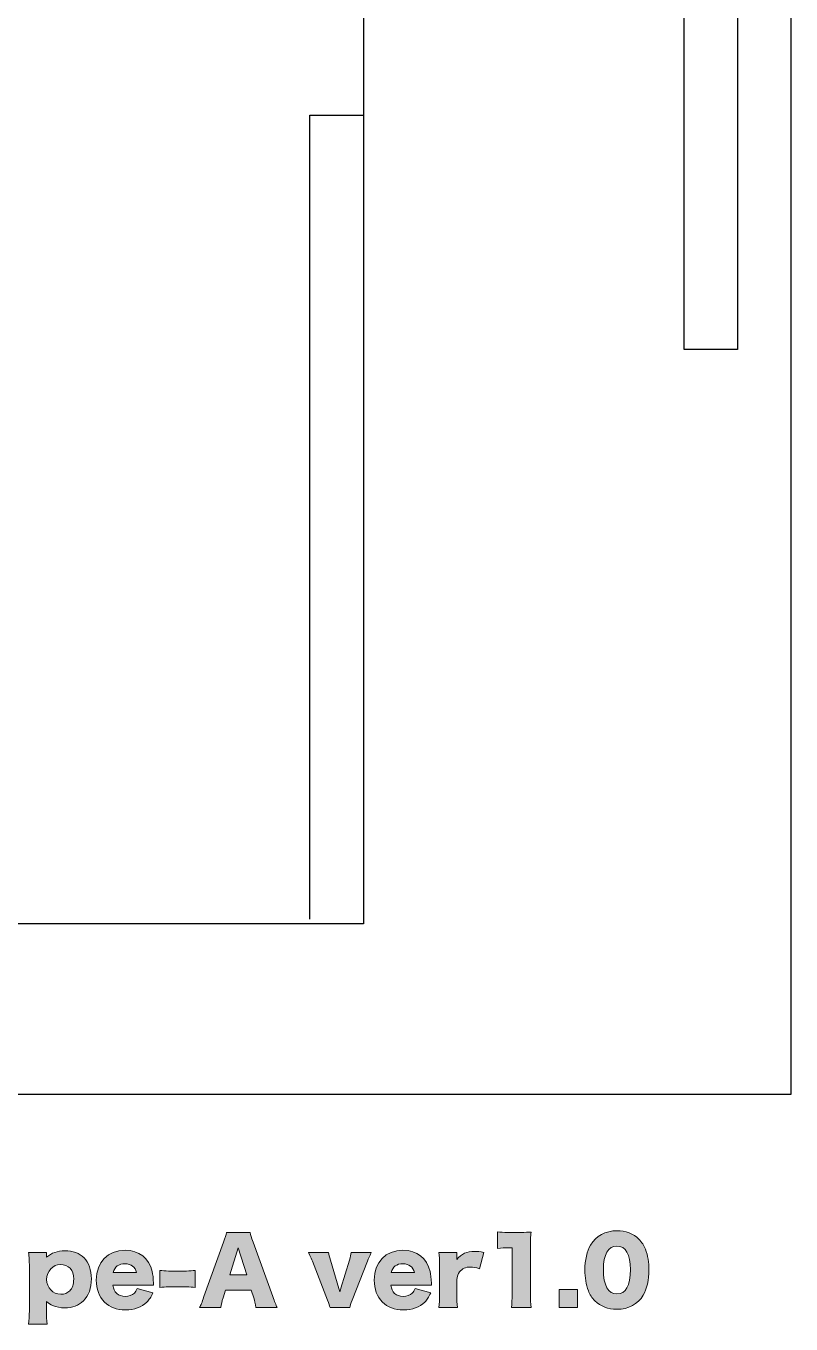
# Model space of a CAD drawing. Header units: millimetres. Extents: x 0 to 413, y 47 to 300.
# Drawn here: x 376.8 to 412.6, y 51.1 to 111.8 of the extents above; entities that cross this region are included whole.
import ezdxf

# ---------------------------------------------------------------- set-up
doc = ezdxf.new("R2010")
doc.units = ezdxf.units.MM
doc.header["$MEASUREMENT"] = 0
doc.layers.get('0').update_dxf_attribs({"lineweight": 0})

# ---------------------------------------------------------------- blocks, each defined once
blk = doc.blocks.new('Block_2')
at = {"color": 1, "lineweight": 25, "true_color": 0xff0000}
for points in [[(390.114, 70), (390.114, 107.6), (392.614, 107.6)], [(392.614, 107.6)], [(390.114, 70)]]:
    blk.add_lwpolyline(points, dxfattribs=at)
blk = doc.blocks.new('Block_11')
at = {"true_color": 0x000000, "transparency": 33554687}
h = blk.add_hatch(color=18, dxfattribs=at)
h.dxf.hatch_style = 2
edge = h.paths.add_edge_path()
edge.add_spline(control_points=[(386.767, 54.636), (386.767, 54.636), (386.373, 53.367), (386.373, 53.367), (386.373, 53.367), (387.169, 53.367), (387.169, 53.367), (387.169, 53.367), (386.767, 54.636), (386.767, 54.636)], knot_values=[0, 0, 0, 0, 1, 1, 1, 2, 2, 2, 3, 3, 3, 3], degree=3, periodic=0)
edge = h.paths.add_edge_path()
edge.add_spline(control_points=[(387.592, 51.84), (387.558, 52.043), (387.533, 52.153), (387.49, 52.297), (387.49, 52.297), (387.376, 52.656), (387.376, 52.656), (387.376, 52.656), (386.17, 52.656), (386.17, 52.656), (386.17, 52.656), (386.056, 52.297), (386.056, 52.297), (386.001, 52.127), (385.971, 51.996), (385.95, 51.84), (385.95, 51.84), (384.96, 51.84), (384.96, 51.84), (385.024, 51.967), (385.062, 52.068), (385.163, 52.356), (385.163, 52.356), (386.077, 54.903), (386.077, 54.903), (386.153, 55.11), (386.192, 55.237), (386.213, 55.36), (386.213, 55.36), (387.317, 55.36), (387.317, 55.36), (387.347, 55.237), (387.376, 55.127), (387.461, 54.903), (387.461, 54.903), (388.379, 52.356), (388.379, 52.356), (388.459, 52.132), (388.527, 51.958), (388.582, 51.84), (388.582, 51.84), (387.592, 51.84), (387.592, 51.84)], knot_values=[0, 0, 0, 0, 1, 1, 1, 2, 2, 2, 3, 3, 3, 4, 4, 4, 5, 5, 5, 6, 6, 6, 7, 7, 7, 8, 8, 8, 9, 9, 9, 10, 10, 10, 11, 11, 11, 12, 12, 12, 13, 13, 13, 14, 14, 14, 14], degree=3, periodic=0)
h = blk.add_hatch(color=18, dxfattribs=at)
h.dxf.hatch_style = 2
edge = h.paths.add_edge_path()
edge.add_spline(control_points=[(398.887, 55.389), (399.04, 55.364), (399.15, 55.36), (399.395, 55.36), (399.395, 55.36), (399.933, 55.36), (399.933, 55.36), (400.233, 55.36), (400.288, 55.36), (400.457, 55.377), (400.436, 55.152), (400.428, 54.975), (400.428, 54.696), (400.428, 54.696), (400.428, 52.479), (400.428, 52.479), (400.428, 52.225), (400.436, 52.047), (400.462, 51.84), (400.462, 51.84), (399.539, 51.84), (399.539, 51.84), (399.564, 52.034), (399.573, 52.233), (399.573, 52.479), (399.573, 52.479), (399.573, 54.636), (399.573, 54.636), (399.573, 54.636), (399.404, 54.636), (399.404, 54.636), (399.239, 54.636), (399.074, 54.628), (398.887, 54.607), (398.887, 54.607), (398.887, 55.389), (398.887, 55.389)], knot_values=[0, 0, 0, 0, 1, 1, 1, 2, 2, 2, 3, 3, 3, 4, 4, 4, 5, 5, 5, 6, 6, 6, 7, 7, 7, 8, 8, 8, 9, 9, 9, 10, 10, 10, 11, 11, 11, 12, 12, 12, 12], degree=3, periodic=0)
h = blk.add_hatch(color=18, dxfattribs=at)
h.dxf.hatch_style = 2
edge = h.paths.add_edge_path()
edge.add_spline(control_points=[(403.84, 53.629), (403.84, 52.872), (404.056, 52.483), (404.475, 52.483), (404.889, 52.483), (405.101, 52.863), (405.101, 53.617), (405.101, 54.34), (404.881, 54.721), (404.471, 54.721), (404.073, 54.721), (403.84, 54.319), (403.84, 53.629)], knot_values=[0, 0, 0, 0, 1, 1, 1, 2, 2, 2, 3, 3, 3, 4, 4, 4, 4], degree=3, periodic=0)
edge = h.paths.add_edge_path()
edge.add_spline(control_points=[(403.446, 52.157), (403.307, 52.297), (403.201, 52.457), (403.138, 52.627), (403.028, 52.927), (402.973, 53.253), (402.973, 53.596), (402.973, 54.04), (403.078, 54.501), (403.239, 54.768), (403.497, 55.199), (403.937, 55.436), (404.471, 55.436), (404.881, 55.436), (405.241, 55.296), (405.499, 55.042), (405.638, 54.903), (405.744, 54.742), (405.807, 54.573), (405.918, 54.272), (405.972, 53.947), (405.972, 53.6), (405.972, 53.156), (405.867, 52.69), (405.706, 52.423), (405.452, 52), (405.008, 51.763), (404.471, 51.763), (404.056, 51.763), (403.705, 51.899), (403.446, 52.157)], knot_values=[0, 0, 0, 0, 1, 1, 1, 2, 2, 2, 3, 3, 3, 4, 4, 4, 5, 5, 5, 6, 6, 6, 7, 7, 7, 8, 8, 8, 9, 9, 9, 10, 10, 10, 10], degree=3, periodic=0)
h = blk.add_hatch(color=18, dxfattribs=at)
h.dxf.hatch_style = 2
edge = h.paths.add_edge_path()
edge.add_spline(control_points=[(378.885, 52.627), (379.003, 52.741), (379.071, 52.935), (379.071, 53.177), (379.071, 53.608), (378.842, 53.858), (378.444, 53.858), (378.093, 53.858), (377.806, 53.549), (377.806, 53.164), (377.806, 52.766), (378.089, 52.466), (378.47, 52.466), (378.631, 52.466), (378.774, 52.521), (378.885, 52.627)], knot_values=[0, 0, 0, 0, 1, 1, 1, 2, 2, 2, 3, 3, 3, 4, 4, 4, 5, 5, 5, 5], degree=3, periodic=0)
edge = h.paths.add_edge_path()
edge.add_spline(control_points=[(376.964, 51.074), (376.985, 51.256), (376.997, 51.467), (376.997, 51.691), (376.997, 51.691), (376.997, 53.756), (376.997, 53.756), (376.997, 54.031), (376.989, 54.205), (376.964, 54.421), (376.964, 54.421), (377.797, 54.421), (377.797, 54.421), (377.797, 54.421), (377.797, 54.277), (377.797, 54.277), (377.797, 54.251), (377.793, 54.217), (377.793, 54.196), (378.047, 54.408), (378.309, 54.497), (378.66, 54.497), (379.032, 54.497), (379.337, 54.387), (379.557, 54.171), (379.781, 53.947), (379.896, 53.612), (379.896, 53.185), (379.896, 52.754), (379.769, 52.402), (379.527, 52.161), (379.312, 51.945), (379.003, 51.827), (378.656, 51.827), (378.457, 51.827), (378.241, 51.869), (378.085, 51.937), (377.975, 51.984), (377.911, 52.03), (377.793, 52.132), (377.793, 52.093), (377.793, 52.039), (377.797, 51.979), (377.797, 51.979), (377.797, 51.687), (377.797, 51.687), (377.797, 51.45), (377.806, 51.256), (377.831, 51.074), (377.831, 51.074), (376.964, 51.074), (376.964, 51.074)], knot_values=[0, 0, 0, 0, 1, 1, 1, 2, 2, 2, 3, 3, 3, 4, 4, 4, 5, 5, 5, 6, 6, 6, 7, 7, 7, 8, 8, 8, 9, 9, 9, 10, 10, 10, 11, 11, 11, 12, 12, 12, 13, 13, 13, 14, 14, 14, 15, 15, 15, 16, 16, 16, 17, 17, 17, 17], degree=3, periodic=0)
h = blk.add_hatch(color=18, dxfattribs=at)
h.dxf.hatch_style = 2
edge = h.paths.add_edge_path()
edge.add_spline(control_points=[(382.004, 53.477), (381.945, 53.748), (381.763, 53.892), (381.471, 53.892), (381.171, 53.892), (380.989, 53.756), (380.917, 53.477), (380.917, 53.477), (382.004, 53.477), (382.004, 53.477)], knot_values=[0, 0, 0, 0, 1, 1, 1, 2, 2, 2, 3, 3, 3, 3], degree=3, periodic=0)
edge = h.paths.add_edge_path()
edge.add_spline(control_points=[(380.904, 52.893), (380.946, 52.551), (381.145, 52.368), (381.48, 52.368), (381.649, 52.368), (381.797, 52.423), (381.907, 52.525), (381.97, 52.584), (382, 52.631), (382.034, 52.741), (382.034, 52.741), (382.77, 52.533), (382.77, 52.533), (382.673, 52.314), (382.609, 52.216), (382.491, 52.098), (382.25, 51.861), (381.911, 51.738), (381.492, 51.738), (381.078, 51.738), (380.752, 51.856), (380.511, 52.098), (380.261, 52.351), (380.126, 52.711), (380.126, 53.13), (380.126, 53.968), (380.663, 54.522), (381.471, 54.522), (382.131, 54.522), (382.592, 54.163), (382.74, 53.532), (382.774, 53.397), (382.791, 53.219), (382.804, 52.978), (382.804, 52.961), (382.804, 52.935), (382.808, 52.893), (382.808, 52.893), (380.904, 52.893), (380.904, 52.893)], knot_values=[0, 0, 0, 0, 1, 1, 1, 2, 2, 2, 3, 3, 3, 4, 4, 4, 5, 5, 5, 6, 6, 6, 7, 7, 7, 8, 8, 8, 9, 9, 9, 10, 10, 10, 11, 11, 11, 12, 12, 12, 13, 13, 13, 13], degree=3, periodic=0)
h = blk.add_hatch(color=18, dxfattribs=at)
h.dxf.hatch_style = 2
edge = h.paths.add_edge_path()
edge.add_spline(control_points=[(390.992, 54.421), (391.001, 54.319), (391.022, 54.23), (391.073, 54.057), (391.073, 54.057), (391.466, 52.741), (391.466, 52.741), (391.47, 52.733), (391.474, 52.715), (391.483, 52.694), (391.496, 52.652), (391.496, 52.648), (391.517, 52.576), (391.529, 52.614), (391.534, 52.635), (391.538, 52.652), (391.542, 52.661), (391.546, 52.673), (391.551, 52.694), (391.559, 52.715), (391.563, 52.733), (391.568, 52.745), (391.568, 52.745), (391.961, 54.057), (391.961, 54.057), (392.008, 54.213), (392.033, 54.328), (392.041, 54.421), (392.041, 54.421), (392.981, 54.421), (392.981, 54.421), (392.896, 54.23), (392.862, 54.15), (392.807, 54.01), (392.807, 54.01), (392.096, 52.195), (392.096, 52.195), (392.024, 52.013), (392.003, 51.945), (391.982, 51.84), (391.982, 51.84), (391.056, 51.84), (391.056, 51.84), (391.034, 51.945), (391.013, 52.013), (390.941, 52.195), (390.941, 52.195), (390.231, 54.01), (390.231, 54.01), (390.205, 54.069), (390.146, 54.205), (390.053, 54.421), (390.053, 54.421), (390.992, 54.421), (390.992, 54.421)], knot_values=[0, 0, 0, 0, 1, 1, 1, 2, 2, 2, 3, 3, 3, 4, 4, 4, 5, 5, 5, 6, 6, 6, 7, 7, 7, 8, 8, 8, 9, 9, 9, 10, 10, 10, 11, 11, 11, 12, 12, 12, 13, 13, 13, 14, 14, 14, 15, 15, 15, 16, 16, 16, 17, 17, 17, 18, 18, 18, 18], degree=3, periodic=0)
h = blk.add_hatch(color=18, dxfattribs=at)
h.dxf.hatch_style = 2
edge = h.paths.add_edge_path()
edge.add_spline(control_points=[(395, 53.477), (394.941, 53.748), (394.759, 53.892), (394.467, 53.892), (394.167, 53.892), (393.985, 53.756), (393.913, 53.477), (393.913, 53.477), (395, 53.477), (395, 53.477)], knot_values=[0, 0, 0, 0, 1, 1, 1, 2, 2, 2, 3, 3, 3, 3], degree=3, periodic=0)
edge = h.paths.add_edge_path()
edge.add_spline(control_points=[(393.9, 52.893), (393.943, 52.551), (394.141, 52.368), (394.476, 52.368), (394.645, 52.368), (394.793, 52.423), (394.903, 52.525), (394.967, 52.584), (394.996, 52.631), (395.03, 52.741), (395.03, 52.741), (395.766, 52.533), (395.766, 52.533), (395.669, 52.314), (395.606, 52.216), (395.487, 52.098), (395.246, 51.861), (394.907, 51.738), (394.488, 51.738), (394.074, 51.738), (393.748, 51.856), (393.507, 52.098), (393.257, 52.351), (393.122, 52.711), (393.122, 53.13), (393.122, 53.968), (393.659, 54.522), (394.467, 54.522), (395.127, 54.522), (395.589, 54.163), (395.737, 53.532), (395.771, 53.397), (395.788, 53.219), (395.8, 52.978), (395.8, 52.961), (395.8, 52.935), (395.804, 52.893), (395.804, 52.893), (393.9, 52.893), (393.9, 52.893)], knot_values=[0, 0, 0, 0, 1, 1, 1, 2, 2, 2, 3, 3, 3, 4, 4, 4, 5, 5, 5, 6, 6, 6, 7, 7, 7, 8, 8, 8, 9, 9, 9, 10, 10, 10, 11, 11, 11, 12, 12, 12, 13, 13, 13, 13], degree=3, periodic=0)
h = blk.add_hatch(color=18, dxfattribs=at)
h.dxf.hatch_style = 2
edge = h.paths.add_edge_path()
edge.add_spline(control_points=[(398.048, 53.659), (397.854, 53.718), (397.748, 53.74), (397.617, 53.74), (397.401, 53.74), (397.236, 53.663), (397.113, 53.511), (397.033, 53.409), (397.003, 53.321), (396.986, 53.134), (396.986, 53.134), (396.986, 52.474), (396.986, 52.474), (396.986, 52.203), (396.995, 52.043), (397.02, 51.84), (397.02, 51.84), (396.144, 51.84), (396.144, 51.84), (396.17, 52.051), (396.178, 52.203), (396.178, 52.479), (396.178, 52.479), (396.178, 53.782), (396.178, 53.782), (396.178, 54.091), (396.17, 54.239), (396.144, 54.421), (396.144, 54.421), (396.986, 54.421), (396.986, 54.421), (396.986, 54.421), (396.986, 54.086), (396.986, 54.086), (397.194, 54.357), (397.448, 54.471), (397.833, 54.471), (397.968, 54.471), (398.053, 54.463), (398.251, 54.421), (398.251, 54.421), (398.048, 53.659), (398.048, 53.659)], knot_values=[0, 0, 0, 0, 1, 1, 1, 2, 2, 2, 3, 3, 3, 4, 4, 4, 5, 5, 5, 6, 6, 6, 7, 7, 7, 8, 8, 8, 9, 9, 9, 10, 10, 10, 11, 11, 11, 12, 12, 12, 13, 13, 13, 14, 14, 14, 14], degree=3, periodic=0)
h = blk.add_hatch(color=18, dxfattribs=at)
h.dxf.hatch_style = 2
edge = h.paths.add_edge_path()
edge.add_spline(control_points=[(383.098, 53.583), (383.228, 53.562), (383.347, 53.553), (383.508, 53.553), (383.508, 53.553), (384.345, 53.553), (384.345, 53.553), (384.506, 53.553), (384.625, 53.562), (384.756, 53.583), (384.756, 53.583), (384.756, 52.779), (384.756, 52.779), (384.616, 52.8), (384.502, 52.809), (384.345, 52.809), (384.345, 52.809), (383.508, 52.809), (383.508, 52.809), (383.351, 52.809), (383.237, 52.8), (383.098, 52.779), (383.098, 52.779), (383.098, 53.583), (383.098, 53.583)], knot_values=[0, 0, 0, 0, 1, 1, 1, 2, 2, 2, 3, 3, 3, 4, 4, 4, 5, 5, 5, 6, 6, 6, 7, 7, 7, 8, 8, 8, 8], degree=3, periodic=0)
h = blk.add_hatch(color=18, dxfattribs=at)
h.dxf.hatch_style = 2
edge = h.paths.add_edge_path()
edge.add_spline(control_points=[(402.625, 52.694), (402.625, 52.694), (402.625, 51.84), (402.625, 51.84), (402.625, 51.84), (401.77, 51.84), (401.77, 51.84), (401.77, 51.84), (401.77, 52.694), (401.77, 52.694), (401.77, 52.694), (402.625, 52.694), (402.625, 52.694)], knot_values=[0, 0, 0, 0, 1, 1, 1, 2, 2, 2, 3, 3, 3, 4, 4, 4, 4], degree=3, periodic=0)
for points, knots in [([(387.592, 51.84), (387.558, 52.043), (387.533, 52.153), (387.49, 52.297), (387.49, 52.297), (387.376, 52.656), (387.376, 52.656), (387.376, 52.656), (386.17, 52.656), (386.17, 52.656), (386.17, 52.656), (386.056, 52.297), (386.056, 52.297), (386.001, 52.127), (385.971, 51.996), (385.95, 51.84), (385.95, 51.84), (384.96, 51.84), (384.96, 51.84), (385.024, 51.967), (385.062, 52.068), (385.163, 52.356), (385.163, 52.356), (386.077, 54.903), (386.077, 54.903), (386.153, 55.11), (386.192, 55.237), (386.213, 55.36), (386.213, 55.36), (387.317, 55.36), (387.317, 55.36), (387.347, 55.237), (387.376, 55.127), (387.461, 54.903), (387.461, 54.903), (388.379, 52.356), (388.379, 52.356), (388.459, 52.132), (388.527, 51.958), (388.582, 51.84), (388.582, 51.84), (387.592, 51.84), (387.592, 51.84)], [0, 0, 0, 0, 1, 1, 1, 2, 2, 2, 3, 3, 3, 4, 4, 4, 5, 5, 5, 6, 6, 6, 7, 7, 7, 8, 8, 8, 9, 9, 9, 10, 10, 10, 11, 11, 11, 12, 12, 12, 13, 13, 13, 14, 14, 14, 14]), ([(398.887, 55.389), (399.04, 55.364), (399.15, 55.36), (399.395, 55.36), (399.395, 55.36), (399.933, 55.36), (399.933, 55.36), (400.233, 55.36), (400.288, 55.36), (400.457, 55.377), (400.436, 55.152), (400.428, 54.975), (400.428, 54.696), (400.428, 54.696), (400.428, 52.479), (400.428, 52.479), (400.428, 52.225), (400.436, 52.047), (400.462, 51.84), (400.462, 51.84), (399.539, 51.84), (399.539, 51.84), (399.564, 52.034), (399.573, 52.233), (399.573, 52.479), (399.573, 52.479), (399.573, 54.636), (399.573, 54.636), (399.573, 54.636), (399.404, 54.636), (399.404, 54.636), (399.239, 54.636), (399.074, 54.628), (398.887, 54.607), (398.887, 54.607), (398.887, 55.389), (398.887, 55.389)], [0, 0, 0, 0, 1, 1, 1, 2, 2, 2, 3, 3, 3, 4, 4, 4, 5, 5, 5, 6, 6, 6, 7, 7, 7, 8, 8, 8, 9, 9, 9, 10, 10, 10, 11, 11, 11, 12, 12, 12, 12]), ([(403.446, 52.157), (403.307, 52.297), (403.201, 52.457), (403.138, 52.627), (403.028, 52.927), (402.973, 53.253), (402.973, 53.596), (402.973, 54.04), (403.078, 54.501), (403.239, 54.768), (403.497, 55.199), (403.937, 55.436), (404.471, 55.436), (404.881, 55.436), (405.241, 55.296), (405.499, 55.042), (405.638, 54.903), (405.744, 54.742), (405.807, 54.573), (405.918, 54.272), (405.972, 53.947), (405.972, 53.6), (405.972, 53.156), (405.867, 52.69), (405.706, 52.423), (405.452, 52), (405.008, 51.763), (404.471, 51.763), (404.056, 51.763), (403.705, 51.899), (403.446, 52.157)], [0, 0, 0, 0, 1, 1, 1, 2, 2, 2, 3, 3, 3, 4, 4, 4, 5, 5, 5, 6, 6, 6, 7, 7, 7, 8, 8, 8, 9, 9, 9, 10, 10, 10, 10]), ([(386.767, 54.636), (386.767, 54.636), (386.373, 53.367), (386.373, 53.367), (386.373, 53.367), (387.169, 53.367), (387.169, 53.367), (387.169, 53.367), (386.767, 54.636), (386.767, 54.636)], [0, 0, 0, 0, 1, 1, 1, 2, 2, 2, 3, 3, 3, 3]), ([(403.84, 53.629), (403.84, 52.872), (404.056, 52.483), (404.475, 52.483), (404.889, 52.483), (405.101, 52.863), (405.101, 53.617), (405.101, 54.34), (404.881, 54.721), (404.471, 54.721), (404.073, 54.721), (403.84, 54.319), (403.84, 53.629)], [0, 0, 0, 0, 1, 1, 1, 2, 2, 2, 3, 3, 3, 4, 4, 4, 4]), ([(376.964, 51.074), (376.985, 51.256), (376.997, 51.467), (376.997, 51.691), (376.997, 51.691), (376.997, 53.756), (376.997, 53.756), (376.997, 54.031), (376.989, 54.205), (376.964, 54.421), (376.964, 54.421), (377.797, 54.421), (377.797, 54.421), (377.797, 54.421), (377.797, 54.277), (377.797, 54.277), (377.797, 54.251), (377.793, 54.217), (377.793, 54.196), (378.047, 54.408), (378.309, 54.497), (378.66, 54.497), (379.032, 54.497), (379.337, 54.387), (379.557, 54.171), (379.781, 53.947), (379.896, 53.612), (379.896, 53.185), (379.896, 52.754), (379.769, 52.402), (379.527, 52.161), (379.312, 51.945), (379.003, 51.827), (378.656, 51.827), (378.457, 51.827), (378.241, 51.869), (378.085, 51.937), (377.975, 51.984), (377.911, 52.03), (377.793, 52.132), (377.793, 52.093), (377.793, 52.039), (377.797, 51.979), (377.797, 51.979), (377.797, 51.687), (377.797, 51.687), (377.797, 51.45), (377.806, 51.256), (377.831, 51.074), (377.831, 51.074), (376.964, 51.074), (376.964, 51.074)], [0, 0, 0, 0, 1, 1, 1, 2, 2, 2, 3, 3, 3, 4, 4, 4, 5, 5, 5, 6, 6, 6, 7, 7, 7, 8, 8, 8, 9, 9, 9, 10, 10, 10, 11, 11, 11, 12, 12, 12, 13, 13, 13, 14, 14, 14, 15, 15, 15, 16, 16, 16, 17, 17, 17, 17]), ([(380.904, 52.893), (380.946, 52.551), (381.145, 52.368), (381.48, 52.368), (381.649, 52.368), (381.797, 52.423), (381.907, 52.525), (381.97, 52.584), (382, 52.631), (382.034, 52.741), (382.034, 52.741), (382.77, 52.533), (382.77, 52.533), (382.673, 52.314), (382.609, 52.216), (382.491, 52.098), (382.25, 51.861), (381.911, 51.738), (381.492, 51.738), (381.078, 51.738), (380.752, 51.856), (380.511, 52.098), (380.261, 52.351), (380.126, 52.711), (380.126, 53.13), (380.126, 53.968), (380.663, 54.522), (381.471, 54.522), (382.131, 54.522), (382.592, 54.163), (382.74, 53.532), (382.774, 53.397), (382.791, 53.219), (382.804, 52.978), (382.804, 52.961), (382.804, 52.935), (382.808, 52.893), (382.808, 52.893), (380.904, 52.893), (380.904, 52.893)], [0, 0, 0, 0, 1, 1, 1, 2, 2, 2, 3, 3, 3, 4, 4, 4, 5, 5, 5, 6, 6, 6, 7, 7, 7, 8, 8, 8, 9, 9, 9, 10, 10, 10, 11, 11, 11, 12, 12, 12, 13, 13, 13, 13]), ([(390.992, 54.421), (391.001, 54.319), (391.022, 54.23), (391.073, 54.057), (391.073, 54.057), (391.466, 52.741), (391.466, 52.741), (391.47, 52.733), (391.474, 52.715), (391.483, 52.694), (391.496, 52.652), (391.496, 52.648), (391.517, 52.576), (391.529, 52.614), (391.534, 52.635), (391.538, 52.652), (391.542, 52.661), (391.546, 52.673), (391.551, 52.694), (391.559, 52.715), (391.563, 52.733), (391.568, 52.745), (391.568, 52.745), (391.961, 54.057), (391.961, 54.057), (392.008, 54.213), (392.033, 54.328), (392.041, 54.421), (392.041, 54.421), (392.981, 54.421), (392.981, 54.421), (392.896, 54.23), (392.862, 54.15), (392.807, 54.01), (392.807, 54.01), (392.096, 52.195), (392.096, 52.195), (392.024, 52.013), (392.003, 51.945), (391.982, 51.84), (391.982, 51.84), (391.056, 51.84), (391.056, 51.84), (391.034, 51.945), (391.013, 52.013), (390.941, 52.195), (390.941, 52.195), (390.231, 54.01), (390.231, 54.01), (390.205, 54.069), (390.146, 54.205), (390.053, 54.421), (390.053, 54.421), (390.992, 54.421), (390.992, 54.421)], [0, 0, 0, 0, 1, 1, 1, 2, 2, 2, 3, 3, 3, 4, 4, 4, 5, 5, 5, 6, 6, 6, 7, 7, 7, 8, 8, 8, 9, 9, 9, 10, 10, 10, 11, 11, 11, 12, 12, 12, 13, 13, 13, 14, 14, 14, 15, 15, 15, 16, 16, 16, 17, 17, 17, 18, 18, 18, 18]), ([(393.9, 52.893), (393.943, 52.551), (394.141, 52.368), (394.476, 52.368), (394.645, 52.368), (394.793, 52.423), (394.903, 52.525), (394.967, 52.584), (394.996, 52.631), (395.03, 52.741), (395.03, 52.741), (395.766, 52.533), (395.766, 52.533), (395.669, 52.314), (395.606, 52.216), (395.487, 52.098), (395.246, 51.861), (394.907, 51.738), (394.488, 51.738), (394.074, 51.738), (393.748, 51.856), (393.507, 52.098), (393.257, 52.351), (393.122, 52.711), (393.122, 53.13), (393.122, 53.968), (393.659, 54.522), (394.467, 54.522), (395.127, 54.522), (395.589, 54.163), (395.737, 53.532), (395.771, 53.397), (395.788, 53.219), (395.8, 52.978), (395.8, 52.961), (395.8, 52.935), (395.804, 52.893), (395.804, 52.893), (393.9, 52.893), (393.9, 52.893)], [0, 0, 0, 0, 1, 1, 1, 2, 2, 2, 3, 3, 3, 4, 4, 4, 5, 5, 5, 6, 6, 6, 7, 7, 7, 8, 8, 8, 9, 9, 9, 10, 10, 10, 11, 11, 11, 12, 12, 12, 13, 13, 13, 13]), ([(398.048, 53.659), (397.854, 53.718), (397.748, 53.74), (397.617, 53.74), (397.401, 53.74), (397.236, 53.663), (397.113, 53.511), (397.033, 53.409), (397.003, 53.321), (396.986, 53.134), (396.986, 53.134), (396.986, 52.474), (396.986, 52.474), (396.986, 52.203), (396.995, 52.043), (397.02, 51.84), (397.02, 51.84), (396.144, 51.84), (396.144, 51.84), (396.17, 52.051), (396.178, 52.203), (396.178, 52.479), (396.178, 52.479), (396.178, 53.782), (396.178, 53.782), (396.178, 54.091), (396.17, 54.239), (396.144, 54.421), (396.144, 54.421), (396.986, 54.421), (396.986, 54.421), (396.986, 54.421), (396.986, 54.086), (396.986, 54.086), (397.194, 54.357), (397.448, 54.471), (397.833, 54.471), (397.968, 54.471), (398.053, 54.463), (398.251, 54.421), (398.251, 54.421), (398.048, 53.659), (398.048, 53.659)], [0, 0, 0, 0, 1, 1, 1, 2, 2, 2, 3, 3, 3, 4, 4, 4, 5, 5, 5, 6, 6, 6, 7, 7, 7, 8, 8, 8, 9, 9, 9, 10, 10, 10, 11, 11, 11, 12, 12, 12, 13, 13, 13, 14, 14, 14, 14]), ([(378.885, 52.627), (379.003, 52.741), (379.071, 52.935), (379.071, 53.177), (379.071, 53.608), (378.842, 53.858), (378.444, 53.858), (378.093, 53.858), (377.806, 53.549), (377.806, 53.164), (377.806, 52.766), (378.089, 52.466), (378.47, 52.466), (378.631, 52.466), (378.774, 52.521), (378.885, 52.627)], [0, 0, 0, 0, 1, 1, 1, 2, 2, 2, 3, 3, 3, 4, 4, 4, 5, 5, 5, 5]), ([(382.004, 53.477), (381.945, 53.748), (381.763, 53.892), (381.471, 53.892), (381.171, 53.892), (380.989, 53.756), (380.917, 53.477), (380.917, 53.477), (382.004, 53.477), (382.004, 53.477)], [0, 0, 0, 0, 1, 1, 1, 2, 2, 2, 3, 3, 3, 3]), ([(383.098, 53.583), (383.228, 53.562), (383.347, 53.553), (383.508, 53.553), (383.508, 53.553), (384.345, 53.553), (384.345, 53.553), (384.506, 53.553), (384.625, 53.562), (384.756, 53.583), (384.756, 53.583), (384.756, 52.779), (384.756, 52.779), (384.616, 52.8), (384.502, 52.809), (384.345, 52.809), (384.345, 52.809), (383.508, 52.809), (383.508, 52.809), (383.351, 52.809), (383.237, 52.8), (383.098, 52.779), (383.098, 52.779), (383.098, 53.583), (383.098, 53.583)], [0, 0, 0, 0, 1, 1, 1, 2, 2, 2, 3, 3, 3, 4, 4, 4, 5, 5, 5, 6, 6, 6, 7, 7, 7, 8, 8, 8, 8]), ([(395, 53.477), (394.941, 53.748), (394.759, 53.892), (394.467, 53.892), (394.167, 53.892), (393.985, 53.756), (393.913, 53.477), (393.913, 53.477), (395, 53.477), (395, 53.477)], [0, 0, 0, 0, 1, 1, 1, 2, 2, 2, 3, 3, 3, 3]), ([(402.625, 52.694), (402.625, 52.694), (402.625, 51.84), (402.625, 51.84), (402.625, 51.84), (401.77, 51.84), (401.77, 51.84), (401.77, 51.84), (401.77, 52.694), (401.77, 52.694), (401.77, 52.694), (402.625, 52.694), (402.625, 52.694)], [0, 0, 0, 0, 1, 1, 1, 2, 2, 2, 3, 3, 3, 4, 4, 4, 4])]:
    blk.add_open_spline(points, degree=3, knots=knots)

msp = doc.modelspace()

# ---------------------------------------------------------------- linework, layer by layer
at = {"color": 1, "lineweight": 25, "true_color": 0xff0000}
for points in [[(172.614, 272.234), (172.614, 61.82), (222.614, 61.82), (222.614, 65.888), (242.614, 65.888), (242.614, 61.82), (342.614, 61.82), (342.614, 65.888), (362.614, 65.888), (362.614, 61.82), (412.614, 61.82), (412.614, 272.234), (392.614, 272.234), (392.614, 69.788), (192.614, 69.788), (192.614, 272.234)], [(410.114, 96.65), (407.614, 96.65), (407.614, 136.65), (410.114, 136.65)]]:
    msp.add_lwpolyline(points, close=True, dxfattribs=at)

# ---------------------------------------------------------------- block references
for name in ['Block_2', 'Block_11']:
    msp.add_blockref(name, (0, 0))

doc.saveas('drawing.dxf')
